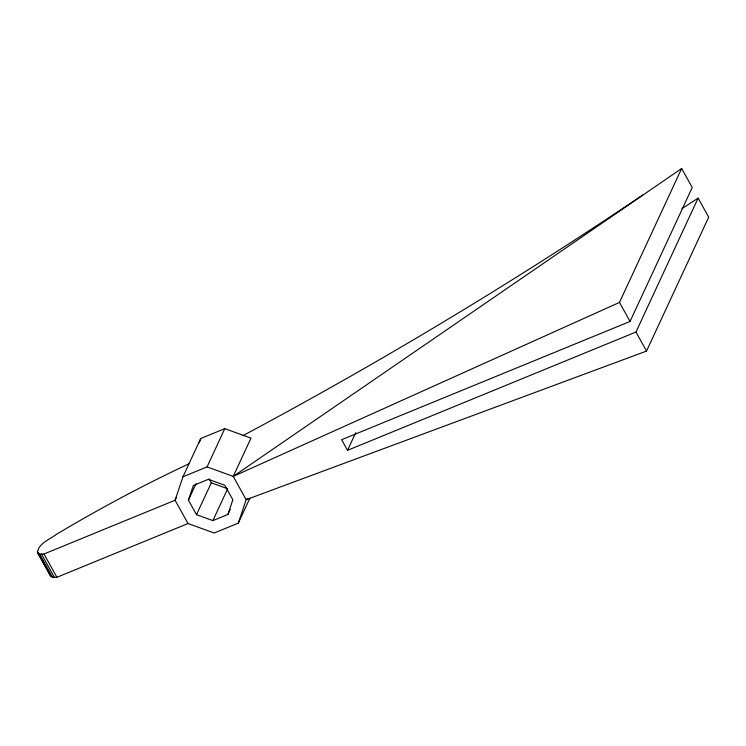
<?xml version="1.0" encoding="UTF-8"?>
<svg xmlns="http://www.w3.org/2000/svg" width="746" height="746" viewBox="0 0 746 746"><rect width="100%" height="100%" fill="white"/><g stroke="black" fill="none" stroke-linecap="round" stroke-linejoin="round"><path stroke-width="1.12" d="M249.817 498.319L238.3 523.133L214.214 533.008L188.029 523.524L56.929 577.292L52.556 577.339L50.402 575.856L37.449 552.562C38.4 543.433 49.749 539.395 56.127 534.528A447.712 131.585 -29.1 0 1 188.794 463.863M238.3 523.133L246.171 499.68L233.228 476.396L250.982 438.126L224.798 428.642L200.721 438.517L182.956 476.787L175.086 500.24L188.029 523.524M199.285 442.788L200.721 438.517M188.412 500.137L193.335 485.478L208.386 479.305L224.751 485.236L232.845 499.792L227.922 514.442L212.871 520.615L196.506 514.693L188.412 500.137L196.049 483.678M176.522 497.134L175.086 500.24L43.977 554.008L39.603 554.054L37.449 552.562M182.956 476.787L207.043 466.912L224.798 428.642M196.506 514.693L211.304 482.802L209.15 478.923M212.871 520.615L227.67 488.733L211.304 482.802M227.922 514.442L230.309 509.304M207.043 466.912L233.228 476.396L681.658 168.484L692.232 187.507L630.062 321.442L341.631 439.72L347.533 450.332L355.739 432.643M233.228 476.396L619.488 302.419L681.658 168.484M347.533 450.332L635.956 332.045L698.125 198.119L708.7 217.133L646.53 351.068L246.171 499.68L248.157 498.468M619.488 302.419L630.062 321.442M635.956 332.045L646.53 351.068M43.977 554.008L56.929 577.292M41.543 554.222L54.495 577.516M39.603 554.054L52.556 577.339M37.3 551.294L38.428 553.318M39.547 555.35L42.932 561.421M44.051 563.444L47.436 569.524M48.555 571.548L50.243 574.588M38.233 553.495L51.176 576.779M698.125 198.119A1353.328 397.758 -29.1 0 1 681.9 208.675M642.931 194.92A1353.803 398.681 -30.7 0 1 242.804 435.711"/></g></svg>
